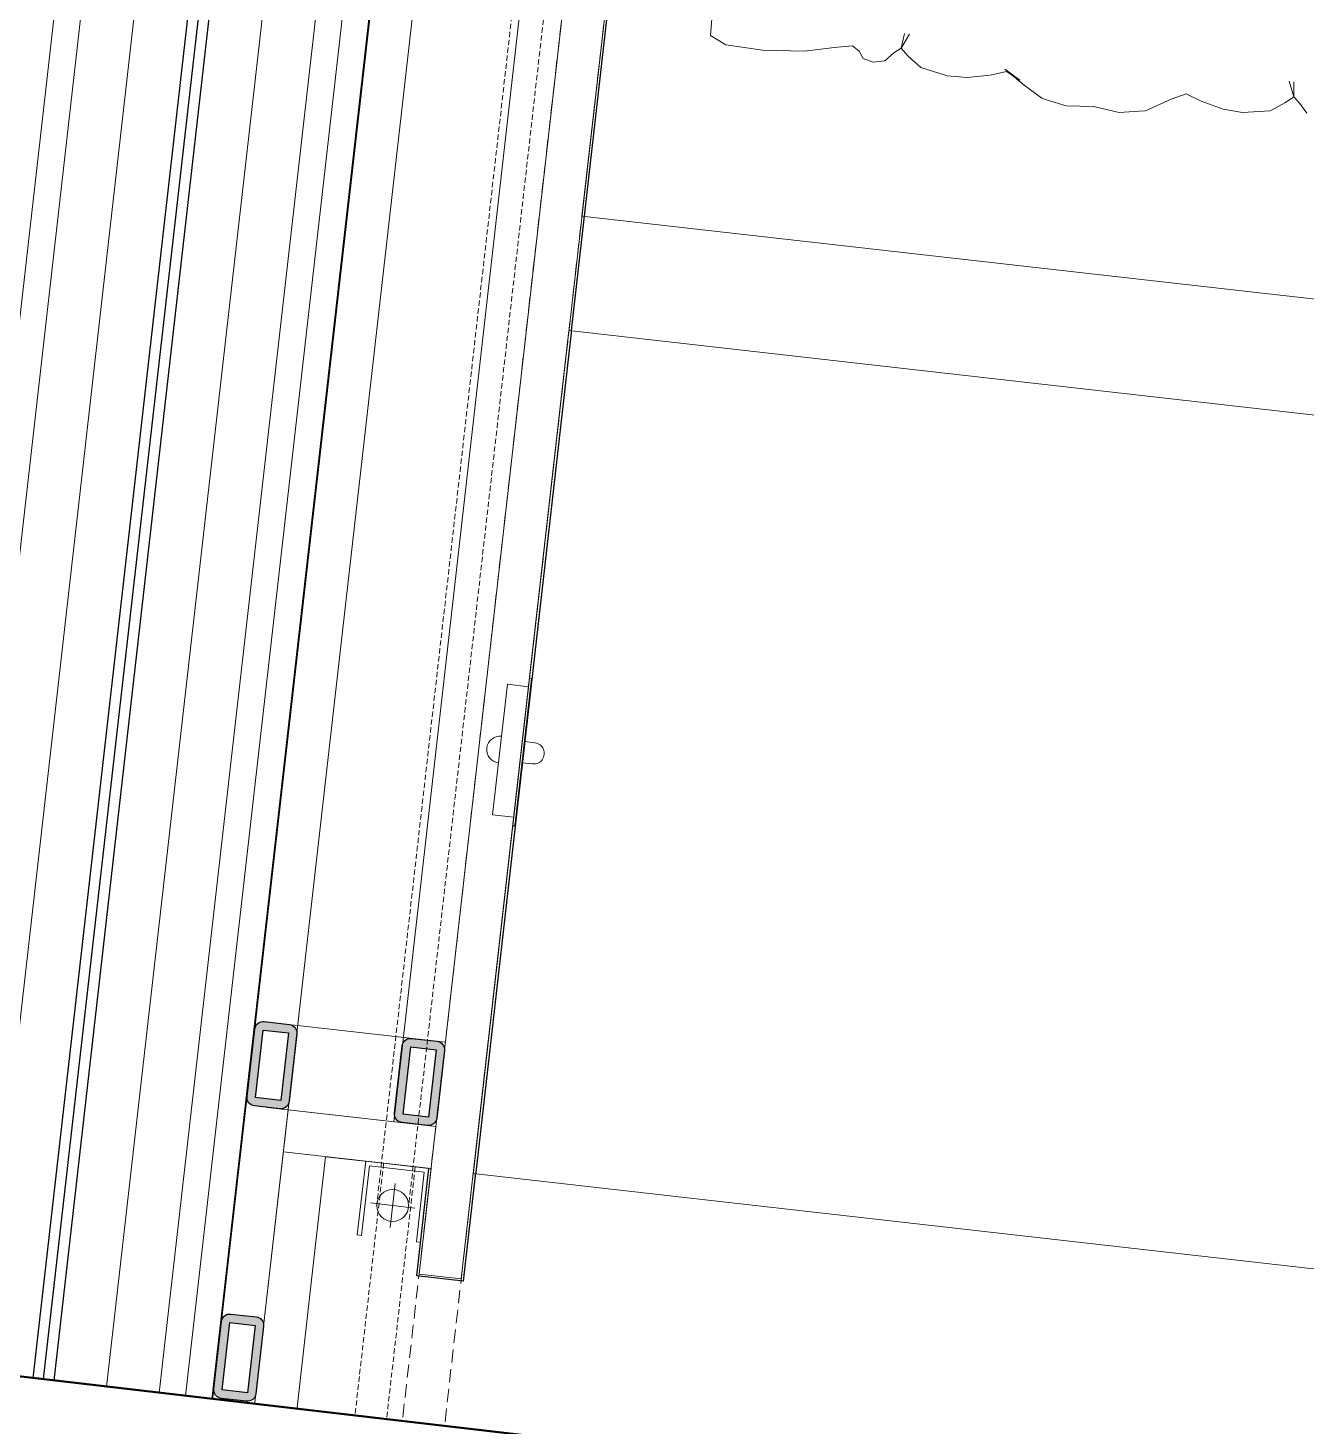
# Model space of a CAD drawing. Header units: millimetres. Extents: x 26282 to 30760, y 1404 to 4574.
# Drawn here: x 29441.7 to 29501.9, y 3490.5 to 3556.4 of the extents above; entities that cross this region are included whole.
import ezdxf

# ---------------------------------------------------------------- set-up
doc = ezdxf.new("R2010")
doc.units = ezdxf.units.MM
doc.header["$LTSCALE"] = 0.25
doc.set_wipeout_variables(frame=1)
doc.linetypes.add('01-2BASEMENT$0$HIDDEN', pattern=[0.375, 0.25, -0.125])
doc.linetypes.add('HIDDEN', pattern=[0.375, 0.25, -0.125])
for name, color, linetype, lineweight in [('AB-DUV', 4, 'Continuous', 50), ('FURNITURE (3RDF)', 43, 'Continuous', 20), ('HIDDEN (3RDF)', 145, 'HIDDEN', 13), ('ID-ALCIPAN', 124, 'Continuous', 20), ('ID-HATCH', 252, 'Continuous', 18), ('LIGHTENING FIXTURE (3RDF)', 50, 'Continuous', 20), ('METAL PROFILE (3RDF)', 251, 'Continuous', 18), ('MIRROR (3RDF)', 150, 'Continuous', 9), ('WALL CLADDING (3RDF)', 43, 'Continuous', 13), ('WALLPAPER (3RDF)', 63, 'Continuous', 13)]:
    doc.layers.add(name, color=color, linetype=linetype, lineweight=lineweight)
for name, color, linetype in [('ID-PROFIL', 145, 'Continuous'), ('LEATHER (3RDF)', 57, 'Continuous'), ('WIPEOUT(3RDF)', 250, 'Continuous')]:
    doc.layers.add(name, color=color, linetype=linetype)
doc.linetypes.add('BATTING', pattern='A,0.0001,-0.1,[134,ltypeshp.shx,S=0.1,R=0,X=-0.1,Y=0],-0.2,[134,ltypeshp.shx,S=0.1,R=180,X=0.1,Y=0],-0.1', length=0.4001000000000002)

# ---------------------------------------------------------------- blocks, each defined once
blk = doc.blocks.new('A$C4A193E75')
for p, q in [((198.9999931202255, 158.172216008119), (198.9999931202255, 8.172216008759277)), ((193.9361102011899, 17.31949590825388), (194.0239217020062, 19.51421929334901)), ((166.3749760787541, 18.25119794358761), (166.2962537472267, 17.54406727178866)), ((166.2962537472267, 17.54406727178866), (166.6070075240132, 18.24917303585243)), ((184.9486558664574, 17.73815439112513), (184.6285593852008, 18.44113630970969)), ((184.8605908304598, 18.43911140197451), (184.9486558664574, 17.73815439112513)), ((165.6041975147454, 16.84275857557804), (165.9785381961992, 17.26844629279367)), ((165.9785381961992, 17.26844629279367), (166.2962537472267, 17.54406727178866)), ((166.2962537472267, 17.54406727178866), (166.6584148074689, 17.2323595426933)), ((166.6584148074689, 17.2323595426933), (167.3403668555256, 16.75629686369939)), ((179.9861701147456, 17.30181621260271), (178.9975978815127, 16.65490240074723)), ((179.2242715531902, 16.85923206489678), (179.9861701147456, 17.30181621260271)), ((179.2242715531902, 16.85923206489678), (179.890938565426, 17.19396617753227)), ((179.890938565426, 17.19396617753227), (180.6420733919003, 16.95016871928965)), ((183.9151349969906, 16.92877078394667), (184.5906802568643, 17.41895697388827)), ((184.5906802568643, 17.41895697388827), (184.9486558664574, 17.73815439112513)), ((184.9486558664574, 17.73815439112513), (185.2699855452229, 17.46918333500071)), ((185.2699855452229, 17.46918333500071), (185.6499214604846, 17.0513458359128)), ((186.6665089155285, 17.04437670802144), (186.8934292693156, 17.37012447822053)), ((186.8934292693156, 17.37012447822053), (187.2404648827287, 17.59271227996942)), ((187.2404648827287, 17.59271227996942), (188.0835982319695, 17.40366974598873)), ((188.0835982319695, 17.40366974598873), (189.4637502563055, 17.08311919781408)), ((193.1739325446833, 16.96442793549067), (193.9361102011899, 17.31949590825388)), ((167.3403668555256, 16.75629686369939), (168.6174538785417, 16.53884214079153)), ((168.6174538785417, 16.53884214079153), (169.5511860826009, 16.58725955151749)), ((170.6126302456469, 16.84580727224966), (169.5511860826009, 16.58725955151749)), ((171.3604110891101, 17.1051993142828), (170.6126302456469, 16.84580727224966)), ((171.3604110891101, 17.1051993142828), (172.0314437830384, 16.7843815386368)), ((172.0314437830384, 16.7843815386368), (173.175649628356, 16.09320501791808)), ((178.9975978815127, 16.65490240074723), (178.0913579770713, 16.14435617806885)), ((180.6420733919003, 16.95016871928965), (181.7068288989321, 16.71374719148298)), ((181.7068288989321, 16.71374719148298), (182.6410891744817, 16.68476427795394)), ((182.6410891744817, 16.68476427795394), (183.9151349969906, 16.92877078394667)), ((185.6499214604846, 17.0513458359128), (186.1837197762943, 16.92392818380176)), ((186.1837197762943, 16.92392818380176), (186.6665089155285, 17.04437670802144)), ((189.4637502563055, 17.08311919781408), (191.4218355975536, 16.91117230748204)), ((191.4218355975536, 16.91117230748204), (193.1739325446833, 16.96442793549067)), ((173.4741991978008, 16.04664009888802), (173.175649628356, 16.09320501791808)), ((173.4741991978008, 16.04664009888802), (174.396796439818, 15.87848303057399)), ((174.396796439818, 15.87848303057399), (175.6359761872518, 16.02157196342159)), ((176.9069814390823, 15.90460413668916), (175.6359761872518, 16.02157196342159)), ((177.8620284681819, 16.09230004379788), (176.9069814390823, 15.90460413668916)), ((178.0913579770713, 16.14435617806885), (177.8620284681819, 16.09230004379788)), ((198.9999931202255, 8.172216008759277), (78.10612075170502, 8.172216008752002))]:
    blk.add_line(p, q)
blk = doc.blocks.new('20x40 profil')
at = {"layer": 'METAL PROFILE (3RDF)'}
h = blk.add_hatch(color=256, dxfattribs=at)
edge = h.paths.add_edge_path()
edge.add_line((-1.600000000011276, 2), (1.599999999989448, 2))
edge.add_arc((1.599999999989448, 1.599999999998543), 0.3999999999978172, 359.999999999479, 449.9999999994789, ccw=False)
edge.add_line((1.999999999979991, 1.599999999998543), (1.999999999979991, 0.4000000000014552))
edge.add_arc((1.599999999989448, 0.3999999999941792), 0.3999999999978172, 270.0000000005211, 360.00000000052114, ccw=False)
edge.add_line((1.599999999989448, 0), (-1.600000000011276, -7e-16))
edge.add_arc((-1.600000000011276, 0.4000000000014552), 0.4000000000050933, 180.0000000005211, 270.0000000005211, ccw=False)
edge.add_line((-2.000000000020007, 0.4000000000014552), (-2.000000000020008, 1.599999999998543))
edge.add_arc((-1.600000000011276, 1.599999999991267), 0.4000000000050933, 89.99999999947897, 179.999999999479, ccw=False)
h.paths.add_polyline_path([(-1.600000000011276, 1.599999999998543), (1.599999999989448, 1.599999999998543), (1.599999999989448, 0.4000000000014552), (-1.600000000011276, 0.4000000000014552)], flags=16)
at = {"layer": 'ID-PROFIL'}
blk.add_lwpolyline([(1.599999999998543, 2), (-1.599999999998543, 2, 0.4142135623730951), (-1.999999999992724, 1.599999999998543), (-1.999999999992724, 0.4000000000014552, 0.4142135623730657), (-1.599999999998543, 0), (1.599999999998543, 0, 0.4142135623730951), (2.000000000007275, 0.4000000000014552), (2.000000000007275, 1.599999999998543, 0.4142135623731246)], format="xyb", close=True, dxfattribs=at)
blk.add_lwpolyline([(1.599999999998543, 1.599999999998543), (-1.599999999998543, 1.599999999998543), (-1.599999999998543, 0.4000000000014552), (1.599999999998543, 0.4000000000014552)], close=True, dxfattribs=at)
blk = doc.blocks.new('ODA215')
at = {"layer": 'FURNITURE (3RDF)', "extrusion": (0, 0, -1), "zscale": -0.9999999999999998, "rotation": 269.9936162940661}
blk.add_blockref('A$C4A193E75', (-83.17232690968196, -0.9907401000309621), dxfattribs=at)
blk.add_wipeout([(-132.7496942799682, -206.92905683487282), (-119.97646003481182, -207.01358617325107), (-119.9770171459227, -202.01333778253127), (-124.9770171153977, -202.01389027384573), (-124.9772381113913, -200.0138948782428), (125.44870326344068, -199.9857599897603), (125.4489261228033, -201.98599323696985), (120.44892799092372, -201.98655032019818), (120.44948510203602, -206.98679871085787), (132.324910710369, -206.98530814535277), (132.33445693984117, -210.98530710657369), (-132.74924861322242, -210.9290568099595)]).translate(0, 0, -1.04631463147e-05).dxf.layer = 'WIPEOUT(3RDF)'
at = {"layer": 'METAL PROFILE (3RDF)'}
h = blk.add_hatch(color=256, dxfattribs=at)
edge = h.paths.add_edge_path()
edge.add_line((114.8491508590423, -203.9871742412361), (118.049150839176, -203.9868177078397))
edge.add_arc((118.0491062725023, -203.586817710333), 0.399999999997817, 270.0063837064551, 360.0063837064552)
edge.add_line((118.4491062700172, -203.5867731436556), (118.448972569993, -202.3867731511054))
edge.add_arc((118.0489725724792, -202.3868177177756), 0.399999999997817, 360.006383705413, 450.006383705413)
edge.add_line((118.0489280058036, -201.9868177202625), (114.8489280256681, -201.9871742536591))
edge.add_arc((114.8489725923437, -202.3871742511728), 0.4000000000050931, 450.006383705413, 540.0063837054129)
edge.add_line((114.4489725948196, -202.3872188178539), (114.4491062948438, -203.5872188104041))
edge.add_arc((114.8491062923676, -203.5871742437157), 0.4000000000050931, 540.006383706455, 630.0063837064548)
h.paths.add_polyline_path([(114.8491062923676, -203.587174243723), (118.0491062725023, -203.586817710333), (118.0489725724792, -202.3868177177828), (114.8489725923437, -202.3871742511728)], flags=16)
h = blk.add_hatch(color=256, dxfattribs=at)
edge = h.paths.add_edge_path()
edge.add_line((114.8499307758493, -210.9871741977986), (118.049930755983, -210.9868176644022))
edge.add_arc((118.0498861893111, -210.5868176668846), 0.399999999997817, 270.0063837064551, 360.0063837064552)
edge.add_line((118.4498861868242, -210.5867731002072), (118.4497524868, -209.386773107657))
edge.add_arc((118.0497524892862, -209.3868176743272), 0.399999999997817, 360.006383705413, 450.006383705413)
edge.add_line((118.0497079226115, -208.9868176768105), (114.849707942476, -208.987174210207))
edge.add_arc((114.8497525091507, -209.3871742077317), 0.4000000000050931, 450.006383705413, 540.0063837054129)
edge.add_line((114.4497525116267, -209.3872187744055), (114.4498862116508, -210.5872187669557))
edge.add_arc((114.8498862091756, -210.5871742002746), 0.4000000000050931, 540.006383706455, 630.0063837064548)
h.paths.add_polyline_path([(114.8498862091756, -210.5871742002819), (118.0498861893111, -210.5868176668846), (118.0497524892871, -209.3868176743344), (114.8497525091507, -209.3871742077317)], flags=16)
h = blk.add_hatch(color=256, dxfattribs=at)
edge = h.paths.add_edge_path()
edge.add_line((128.7253563994472, -210.9857092206039), (131.9253563795828, -210.9853526872073))
edge.add_arc((131.9253118129099, -210.5853526896899), 0.399999999997817, 270.0063837064551, 360.0063837064552)
edge.add_line((132.3253118104185, -210.5853081230125), (132.3251781103943, -209.3853081304623))
edge.add_arc((131.9251781128851, -209.3853526971361), 0.399999999997817, 360.006383705413, 450.006383705413)
edge.add_line((131.9251335462113, -208.9853526996158), (128.7251335660744, -208.9857092330125))
edge.add_arc((128.7251781327477, -209.3857092305407), 0.4000000000050931, 450.006383705413, 540.0063837054129)
edge.add_line((128.3251781352237, -209.385753797218), (128.3253118352478, -210.5857537897683))
edge.add_arc((128.7253118327726, -210.5857092230835), 0.4000000000050931, 540.006383706455, 630.0063837064548)
h.paths.add_polyline_path([(128.7253118327726, -210.5857092230908), (131.9253118129099, -210.5853526896899), (131.9251781128851, -209.3853526971397), (128.7251781327477, -209.3857092305407)], flags=16)
at = {"layer": 'HIDDEN (3RDF)', "ltscale": 10, "elevation": -1.04631463147e-05}
blk.add_lwpolyline([(-132.7601017710521, -202.0147732669684), (132.3243535543161, -201.9853081764231)], dxfattribs=at)
at = {"layer": 'LIGHTENING FIXTURE (3RDF)', "linetype": '01-2BASEMENT$0$HIDDEN', "ltscale": 4}
for p, q in [((-119.9769224140827, -202.8635860162976, -2.269338060880828), (122.3800849424833, -202.8365834013457, -2.269338060880828)), ((-119.9767552890525, -204.3635860069844, -2.269338060880828), (122.3802520675135, -204.3365833920361, -2.269338060880828))]:
    blk.add_line(p, q, dxfattribs=at)
at = {"layer": 'LIGHTENING FIXTURE (3RDF)', "color": 252, "linetype": '01-2BASEMENT$0$HIDDEN', "ltscale": 4}
for p, q in [((132.3244371553874, -202.7355564107202, -1.35786145691e-05), (120.4486811356937, -202.7367985913479, -1.35786839589e-05)), ((132.3246043022036, -204.2355564013996, -1.35786145691e-05), (120.4488482607239, -204.236798582031, -1.35786839589e-05))]:
    blk.add_line(p, q, dxfattribs=at)
at = {"layer": 'LIGHTENING FIXTURE (3RDF)'}
for p, q in [((122.380051517478, -202.5365834032127, -2.269338060880828), (122.3802854925216, -204.6365833901727, -2.269338060880828)), ((121.3301685115193, -203.5867003842177, -2.269338060880828), (123.4301684984757, -203.5864664091751, -2.269338060880828))]:
    blk.add_line(p, q, dxfattribs=at)
at = {"layer": 'LIGHTENING FIXTURE (3RDF)', "elevation": -1.3578683959e-05}
blk.add_lwpolyline([(97.35469732817913, -200.9888732324289), (103.54293601283, -200.9881837593712)], dxfattribs=at)
at = {"layer": 'LIGHTENING FIXTURE (3RDF)'}
blk.add_circle((122.3801685049902, -203.5865833966927, -2.269338060880828), 0.7499999999993175, dxfattribs=at)
blk.add_arc((100.4488166705041, -200.9885284958946, -1.3578683959e-05), 0.6287243033837056, 180.0063837057953, 0.0063837057953084, dxfattribs=at)
at = {"layer": 'METAL PROFILE (3RDF)'}
for p, q in [((-132.7452771440148, -209.0147716770989, -1.04631270277e-05), (132.3483919189138, -208.9853056530738, -1.0463007344e-05)), ((-132.7492486132205, -210.9290568100441, 3.1273840318e-06), (132.3328027023244, -210.9853072908772, -1.04630075351e-05))]:
    blk.add_line(p, q, dxfattribs=at)
for points, elevation in [([(114.449819361659, -209.9872187706787), (114.448928028165, -201.9872188203335)], -1.04631463147e-05), ([(118.4498193368317, -209.9867731039339), (118.4489280033385, -201.9867731535887)], -1.04631463147e-05), ([(-117.9767943249635, -204.0131149368209), (118.4491508367109, -203.986773141165)], -1.35786839588e-05)]:
    blk.add_lwpolyline(points, dxfattribs=dict(at, elevation=elevation))
at = {"layer": 'MIRROR (3RDF)', "color": 8, "extrusion": (-3.478440000000001e-11, 3.122006643e-07, 0.9999999999999514), "elevation": -2.269403812339865}
blk.add_lwpolyline([(120.6489616248765, -202.2867755654739), (120.6492536836833, -204.8867755489888), (123.9492536629333, -204.8864048588336), (123.9492761289731, -205.0864048575829), (120.4492761513886, -205.0867980137452), (120.4489391601802, -202.0867980327571), (123.9489391382269, -202.0864048766203), (123.9489616042867, -202.2864048753841)], close=True, dxfattribs=at)
at = {"layer": 'WALL CLADDING (3RDF)', "ltscale": 0.25}
for p, q in [((-122.9770171273039, -202.0136720326627, -1.35786839589e-05), (123.4489279723029, -201.9862160701523, -1.35786839589e-05)), ((125.4494850433248, -206.985993205737, -1.04631463147e-05), (132.343001025346, -206.9854192858947, -1.04628136059e-05)), ((118.4497079201455, -208.9867731101403, -1.35786839589e-05), (132.3483919254686, -208.9853080850262, -1.6363581402e-06))]:
    blk.add_line(p, q, dxfattribs=at)
at = {"layer": 'WALL CLADDING (3RDF)'}
for points, elevation in [([(118.4489280033385, -201.9867731535887), (118.4497079201455, -208.9867731101403)], -1.35786839589e-05), ([(120.4489279909239, -201.986550320209), (120.4497079077318, -208.9865502767643)], -1.35786839589e-05), ([(120.4489280186017, -201.986798741902), (120.4494851020363, -206.9867987108628), (125.4494850710034, -206.9862416274336)], -2.26934071651741), ([(120.4494851020363, -206.9867987108628), (125.4494852041416, -206.9862416274191)], -2.26934071651741)]:
    blk.add_lwpolyline(points, dxfattribs=dict(at, elevation=elevation))
at = {"layer": 'METAL PROFILE (3RDF)', "color": 4, "extrusion": (0, 0, -1), "zscale": -0.9999999999999996, "rotation": 179.993616294066}
for p in [(-116.448928015744, -201.9869959869648, 1.35786839588e-05), (-116.4497079325501, -208.9869959435091, 1.04631463147e-05), (-130.3251335561481, -208.9855309663217, 1.04630075351e-05)]:
    blk.add_blockref('20x40 profil', p, dxfattribs=at)
blk.add_wipeout([(120.44870513982085, -199.9863911941686), (120.44369138891503, -154.98639147348544), (80.44369163718851, -154.9908481409573), (80.44870538808154, -199.99084786162894)]).translate(0, 0, -1.35786839589e-05).dxf.layer = 'WIPEOUT(3RDF)'
at = {"layer": 'FURNITURE (3RDF)', "elevation": -1.35786839589e-05}
blk.add_lwpolyline([(80.44369163718966, -154.9908481409584), (80.44870538809482, -199.9908478616489), (120.4487051398237, -199.9863911941793), (120.4436913889176, -154.9863914734851)], close=True, dxfattribs=at)
at = {"layer": 'HIDDEN (3RDF)', "ltscale": 10, "elevation": -1.04631463147e-05}
blk.add_lwpolyline([(-132.7643374315421, -200.014748805992), (132.3241306559166, -199.984985296127)], dxfattribs=at)
at = {"layer": 'LEATHER (3RDF)', "elevation": -2.269340716513295}
blk.add_lwpolyline([(-119.9770059751072, -202.1135994015895), (-125.0770060352834, -202.114167626707), (-125.0772491863727, -199.9136728527446), (125.5486920055254, -199.8855371253703), (125.5489391927849, -202.0859820944679), (120.4489391325924, -202.0865503195892)], dxfattribs=at)
at = {"layer": 'LIGHTENING FIXTURE (3RDF)', "elevation": -1.3578683959e-05}
for points in [[(99.94869411457785, -199.8885781547942), (99.94863840623476, -199.3885781578974)], [(100.9486941083714, -199.8884667381026), (100.9486384000265, -199.3884667412094)], [(97.35458591149201, -199.9888732386351), (97.35469732817913, -200.9888732324289)], [(103.542824596142, -199.9881837655739), (103.54293601283, -200.9881837593712)]]:
    blk.add_lwpolyline(points, dxfattribs=at)
blk.add_lwpolyline([(96.94870518354492, -199.9889188332963), (103.9487052314189, -199.9881324874221), (103.9486940897504, -199.8881324880458), (96.94869413319886, -199.8889124048583)], close=True, dxfattribs=at)
at = {"layer": 'LIGHTENING FIXTURE (3RDF)'}
blk.add_arc((100.4486384031315, -199.3885224495534, -1.3578683959e-05), 0.5, 0.0063837057953084, 180.0063837057953, dxfattribs=at)
at = {"layer": 'WALL CLADDING (3RDF)', "ltscale": 0.25}
blk.add_line((-124.9772399482635, -200.0138948784552, -1.35786839589e-05), (125.4487051265178, -199.985993249189, -1.35786839589e-05), dxfattribs=at)
at = {"layer": 'WALL CLADDING (3RDF)'}
for points, elevation in [([(120.4489279909239, -201.9865503202018), (125.448927959892, -201.9859932367654), (125.4487032634433, -199.9857599897696)], -1.35786839589e-05), ([(125.4487051265178, -199.985993249189), (125.4489279875697, -201.9862416584583), (120.4489280186017, -201.986798741902)], -2.269341026786666)]:
    blk.add_lwpolyline(points, dxfattribs=dict(at, elevation=elevation))
blk = doc.blocks.new('ODA214')
blk.add_wipeout([(42.71563027318781, 206.9142627660439), (55.48885502108395, 207.0002152553367), (55.4888550210854, 201.99996683358117), (50.48885502108784, 201.99996224146165), (50.48885685795621, 199.99996683364972), (300.9147998131308, 199.99973357401757), (300.9147998131308, 201.99996683364225), (295.914801650217, 201.99996683364128), (295.914801650217, 207.00021525533668), (307.790227350915, 207.00004781041645), (307.7993279136965, 211.00004781041926), (42.71563027318642, 210.91426276595791)]).dxf.layer = 'WIPEOUT(3RDF)'
blk = doc.blocks.new('A$C187D15ED')
at = {"layer": 'FURNITURE (3RDF)', "rotation": 263.5163743246378}
blk.add_blockref('ODA214', (9689.167758369711, 3618.282909184129, -1.35783154311e-05), dxfattribs=at)
at = {"layer": 'AB-DUV'}
blk.add_line((9988.725959316855, 3274.112780398026, 1.38812197e-08), (9845.686443919994, 3290.743190876717, 1.38812197e-08), dxfattribs=at)
blk.add_line((9988.725959316855, 3274.112780398026, 1.38812197e-08), (9845.686443919994, 3290.743190876717, 1.38812197e-08), dxfattribs=at)
at = {"layer": 'ID-ALCIPAN', "ltscale": 0.25}
for p, q in [((9865.301486120705, 3288.456778547574), (9895.528548284772, 3554.449226546843)), ((9866.54311924232, 3288.312355175462), (9896.770284686285, 3554.305712018348)), ((9877.469482252856, 3287.041430484847), (9907.706345542043, 3553.120045790834)), ((9878.711115374344, 3286.897007112744), (9908.948081943485, 3552.976531262345)), ((9879.952748495863, 3286.752583740638), (9910.048677949264, 3551.591008239826))]:
    blk.add_line(p, q, dxfattribs=at)
at = {"layer": 'ID-HATCH', "linetype": 'BATTING', "lineweight": 0, "ltscale": 4.5}
for p, q in [((9869.026380749112, 3288.023508982154), (9899.26030865408, 3554.076306983939)), ((9874.98621772942, 3287.330277029037), (9905.221933464103, 3553.398807591114))]:
    blk.add_line(p, q, dxfattribs=at)
at = {"layer": 'ID-PROFIL'}
for p, q in [((9901.744319797841, 3553.794015478637), (9871.509647241375, 3287.734662208961)), ((9902.241267073916, 3553.738842444957), (9872.006296546331, 3287.676867086304)), ((9902.73792226316, 3553.681099102911), (9872.502951735596, 3287.619123744257))]:
    blk.add_line(p, q, dxfattribs=at)
at = {"layer": 'WALLPAPER (3RDF)'}
blk.add_line((9880.05210899382, 3286.74129252962), (9909.995540779611, 3550.237766713199), dxfattribs=at)
at = {"layer": 'FURNITURE (3RDF)', "rotation": 263.5167870217314}
blk.add_blockref('ODA215', (10104.57619644883, 3394.481499150157, -3.1155351659e-06), dxfattribs=at)

msp = doc.modelspace()

# ---------------------------------------------------------------- block references
at = {"layer": 'AB-DUV', "ltscale": 100}
msp.add_blockref('A$C187D15ED', (19570.42390626811, 205.0275163953916, 5.126401409773051), dxfattribs=at)

# ---------------------------------------------------------------- next in the draw order: linework, layer by layer
at = {"layer": 'FURNITURE (3RDF)'}
for p, q in [((29501.36865440251, 3553.170987077074, 5.126398294237887), (29501.13942091114, 3553.906646002622, 5.126398294237887)), ((29501.37019984076, 3553.882484514947, 5.126398294237887), (29501.36865440251, 3553.170987077074, 5.126398294237887)), ((29495.58437529173, 3553.063087454104, 5.126398294237887), (29494.36950659972, 3552.505390349556, 5.126398294237887)), ((29496.2873138498, 3553.30616420137, 5.126398294237887), (29495.58437529173, 3553.063087454104, 5.126398294237887)), ((29496.2873138498, 3553.30616420137, 5.126398294237887), (29497.0010622376, 3552.964076989929, 5.126398294237887)), ((29497.0010622376, 3552.964076989929, 5.126398294237887), (29498.02656724655, 3552.587447049813, 5.126398294237887)), ((29500.97364374772, 3552.90212107971, 5.126398294237887), (29500.24234368547, 3552.506021989658, 5.126398294237887)), ((29501.36865440251, 3553.170987077074, 5.126398294237887), (29500.97364374772, 3552.90212107971, 5.126398294237887)), ((29501.65325171941, 3552.86128647546, 5.126398294237887), (29501.36865440251, 3553.170987077074, 5.126398294237887)), ((29501.97718502196, 3552.396089534503, 5.126398294237887), (29501.65325171941, 3552.86128647546, 5.126398294237887)), ((29493.13193275083, 3552.429785881854, 5.126398294237887), (29491.91680263243, 3552.711742766016, 5.126398294237887)), ((29494.06760991865, 3552.492799437578, 5.126398294237887), (29493.13193275083, 3552.429785881854, 5.126398294237887)), ((29494.06760991865, 3552.492799437578, 5.126398294237887), (29494.36950659972, 3552.505390349556, 5.126398294237887)), ((29498.94887840399, 3552.43401236203, 5.126398294237887), (29498.02656724655, 3552.587447049813, 5.126398294237887)), ((29500.24234368547, 3552.506021989658, 5.126398294237887), (29498.94887840399, 3552.43401236203, 5.126398294237887))]:
    msp.add_line(p, q, dxfattribs=at)

# ---------------------------------------------------------------- next in the draw order: wipeouts: each hides what was drawn before it
msp.add_wipeout([(29484.38340849444, 3754.774567995795), (29482.857166975893, 3742.0925632206126), (29487.825501584262, 3741.5285282052346), (29488.38951314013, 3746.4966154593844), (29490.376743478908, 3746.2710113550233), (29462.128578635944, 3497.4433720380703), (29460.141111756227, 3497.6690011473042), (29460.705118542057, 3502.6370870940923), (29455.73678393375, 3503.201122109462), (29454.397385681823, 3491.4014717788987), (29450.42188890789, 3491.8436348944083), (29480.408938276807, 3755.225773590231)]).translate(0, 0, 5.126387831091572).dxf.layer = 'WIPEOUT(3RDF)'

# ---------------------------------------------------------------- next in the draw order: hatches: boundary and pattern name
at = {"layer": 'METAL PROFILE (3RDF)'}
h = msp.add_hatch(color=256, dxfattribs=at)
edge = h.paths.add_edge_path()
edge.add_line((29452.3942483844, 3509.216557986413), (29452.03328390883, 3506.036981812244))
edge.add_arc((29452.43073093061, 3505.991861252795), 0.399999999997817, 173.5231707281864, 263.5231707281865)
edge.add_line((29452.38561037117, 3505.594414231028), (29453.57795143649, 3505.459052552694))
edge.add_arc((29453.62307199594, 3505.856499574464), 0.399999999997817, 263.5231707271442, 353.5231707271444)
edge.add_line((29454.02051901772, 3505.811379015019), (29454.38148349326, 3508.990955189192))
edge.add_arc((29453.98403647148, 3509.036075748637), 0.4000000000050931, 353.5231707271444, 443.5231707271442)
edge.add_line((29454.02915703093, 3509.433522770414), (29452.83681596562, 3509.568884448749))
edge.add_arc((29452.79169540618, 3509.17143742697), 0.4000000000050931, 443.5231707281864, 533.5231707281861)
h.paths.add_polyline_path([(29452.79169540617, 3509.17143742697), (29452.43073093061, 3505.991861252795), (29453.62307199593, 3505.856499574464), (29453.98403647148, 3509.036075748637)], flags=16)
h = msp.add_hatch(color=256, dxfattribs=at)
edge = h.paths.add_edge_path()
edge.add_line((29452.39424838442, 3509.216557986424), (29452.03328390885, 3506.036981812247))
edge.add_arc((29452.43073093062, 3505.991861252801), 0.3999999999978172, -186.4768292718835, -96.4768292718835)
edge.add_line((29452.38561037118, 3505.594414231038), (29453.57795143649, 3505.459052552706))
edge.add_arc((29453.62307199594, 3505.856499574467), 0.3999999999978172, -96.47682927292568, -6.476829272925621)
edge.add_line((29454.02051901772, 3505.811379015023), (29454.38148349327, 3508.990955189199))
edge.add_arc((29453.98403647149, 3509.036075748644), 0.4000000000050933, -6.476829272925621, 83.52317072707437)
edge.add_line((29454.02915703094, 3509.433522770424), (29452.83681596563, 3509.568884448759))
edge.add_arc((29452.79169540619, 3509.17143742698), 0.4000000000050933, 83.52317072811657, 173.5231707281165)
h.paths.add_polyline_path([(29452.79169540618, 3509.17143742698), (29452.43073093062, 3505.991861252801), (29453.62307199594, 3505.856499574467), (29453.98403647149, 3509.036075748644)], flags=16)
h = msp.add_hatch(color=256, dxfattribs=at)
edge = h.paths.add_edge_path()
edge.add_line((29459.34957126542, 3508.426948196136), (29458.98860678986, 3505.247372021962))
edge.add_arc((29459.38605381162, 3505.202251462521), 0.399999999997817, 173.5231707281864, 263.5231707281865)
edge.add_line((29459.34093325218, 3504.804804440751), (29460.5332743175, 3504.669442762418))
edge.add_arc((29460.57839487695, 3505.066889784187), 0.399999999997817, 263.5231707271442, 353.5231707271444)
edge.add_line((29460.97584189871, 3505.021769224742), (29461.33680637427, 3508.201345398915))
edge.add_arc((29460.9393593525, 3508.24646595836), 0.4000000000050931, 353.5231707271444, 443.5231707271442)
edge.add_line((29460.98447991194, 3508.643912980138), (29459.79213884662, 3508.779274658474))
edge.add_arc((29459.74701828721, 3508.381827636693), 0.4000000000050931, 443.5231707281864, 533.5231707281861)
h.paths.add_polyline_path([(29459.74701828719, 3508.381827636693), (29459.38605381162, 3505.202251462521), (29460.57839487694, 3505.066889784187), (29460.9393593525, 3508.24646595836)], flags=16)
h = msp.add_hatch(color=256, dxfattribs=at)
edge = h.paths.add_edge_path()
edge.add_line((29459.34957126541, 3508.426948196146), (29458.98860678985, 3505.24737202197))
edge.add_arc((29459.38605381162, 3505.202251462522), 0.3999999999978172, -186.4768292718835, -96.4768292718835)
edge.add_line((29459.34093325218, 3504.804804440759), (29460.53327431748, 3504.669442762428))
edge.add_arc((29460.57839487694, 3505.066889784188), 0.3999999999978172, -96.47682927292568, -6.476829272925621)
edge.add_line((29460.97584189871, 3505.021769224745), (29461.33680637427, 3508.20134539892))
edge.add_arc((29460.9393593525, 3508.246465958364), 0.4000000000050933, -6.476829272925621, 83.52317072707437)
edge.add_line((29460.98447991194, 3508.643912980144), (29459.79213884662, 3508.77927465848))
edge.add_arc((29459.74701828719, 3508.381827636699), 0.4000000000050933, 83.52317072811657, 173.5231707281165)
h.paths.add_polyline_path([(29459.74701828718, 3508.381827636701), (29459.38605381162, 3505.202251462522), (29460.57839487694, 3505.066889784189), (29460.9393593525, 3508.246465958364)], flags=16)
h = msp.add_hatch(color=256, dxfattribs=at)
edge = h.paths.add_edge_path()
edge.add_line((29450.8290004991, 3495.429700569305), (29450.46803602354, 3492.250124395133))
edge.add_arc((29450.86548304532, 3492.205003835686), 0.399999999997817, 173.5231707281864, 263.5231707281865)
edge.add_line((29450.82036248588, 3491.807556813922), (29452.01270355119, 3491.672195135589))
edge.add_arc((29452.05782411063, 3492.069642157353), 0.399999999997817, 263.5231707271442, 353.5231707271444)
edge.add_line((29452.45527113241, 3492.024521597908), (29452.81623560797, 3495.20409777208))
edge.add_arc((29452.41878858618, 3495.249218331529), 0.4000000000050931, 353.5231707271444, 443.5231707271442)
edge.add_line((29452.46390914563, 3495.646665353308), (29451.27156808031, 3495.782027031642))
edge.add_arc((29451.22644752088, 3495.384580009858), 0.4000000000050931, 443.5231707281864, 533.5231707281861)
h.paths.add_polyline_path([(29451.22644752087, 3495.384580009862), (29450.86548304532, 3492.205003835686), (29452.05782411063, 3492.069642157353), (29452.41878858618, 3495.249218331529)], flags=16)
h = msp.add_hatch(color=256, dxfattribs=at)
edge = h.paths.add_edge_path()
edge.add_line((29450.8290004991, 3495.429700569313), (29450.46803602354, 3492.250124395138))
edge.add_arc((29450.86548304531, 3492.205003835692), 0.3999999999978172, -186.4768292718835, -96.4768292718835)
edge.add_line((29450.82036248587, 3491.807556813929), (29452.01270355118, 3491.672195135594))
edge.add_arc((29452.05782411063, 3492.069642157357), 0.3999999999978172, -96.47682927292568, -6.476829272925621)
edge.add_line((29452.4552711324, 3492.024521597911), (29452.81623560796, 3495.204097772088))
edge.add_arc((29452.41878858619, 3495.249218331535), 0.4000000000050933, -6.476829272925621, 83.52317072707437)
edge.add_line((29452.46390914563, 3495.646665353315), (29451.27156808032, 3495.782027031649))
edge.add_arc((29451.22644752088, 3495.384580009868), 0.4000000000050933, 83.52317072811657, 173.5231707281165)
h.paths.add_polyline_path([(29451.22644752087, 3495.384580009868), (29450.86548304531, 3492.205003835692), (29452.05782411063, 3492.069642157357), (29452.41878858619, 3495.249218331535)], flags=16)

# ---------------------------------------------------------------- next in the draw order: linework, layer by layer
at = {"layer": 'FURNITURE (3RDF)'}
for p, q in [((29484.73669672753, 3696.590611849564, 5.126398294237887), (29467.81648693595, 3547.547978685704, 5.126398294237887)), ((29473.87987586403, 3556.065663493458, 5.126398294237887), (29474.04019268274, 3558.256284436112, 5.126398294237887)), ((29483.02376541995, 3556.154401824094, 5.126398294237887), (29482.85719352306, 3555.467852492439, 5.126398294237887)), ((29482.85719352306, 3555.467852492439, 5.126398294237887), (29483.25454434957, 3556.130240336414, 5.126398294237887)), ((29474.59713679919, 3555.62688701706, 5.126398294237887), (29473.87987586403, 3556.065663493458, 5.126398294237887)), ((29476.3320437736, 3555.376332304061, 5.126398294237887), (29474.59713679919, 3555.62688701706, 5.126398294237887)), ((29479.70452942078, 3555.489128560739, 5.126398294237887), (29478.29702759145, 3555.326306987631, 5.126398294237887)), ((29480.56360577953, 3555.581857920029, 5.126398294237887), (29479.70452942078, 3555.489128560739, 5.126398294237887)), ((29480.88331824169, 3555.321544670246, 5.126398294237887), (29480.56360577953, 3555.581857920029, 5.126398294237887)), ((29478.29702759145, 3555.326306987631, 5.126398294237887), (29476.3320437736, 3555.376332304061, 5.126398294237887)), ((29481.0720454846, 3554.972279034179, 5.126398294237887), (29480.88331824169, 3555.321544670246, 5.126398294237887)), ((29481.53816648644, 3554.798139975969, 5.126398294237887), (29481.0720454846, 3554.972279034179, 5.126398294237887)), ((29482.08293075291, 3554.864531195252, 5.126398294237887), (29481.53816648644, 3554.798139975969, 5.126398294237887)), ((29482.50757440217, 3555.236844566621, 5.126398294237887), (29482.08293075291, 3554.864531195252, 5.126398294237887)), ((29482.85719352306, 3555.467852492439, 5.126398294237887), (29482.50757440217, 3555.236844566621, 5.126398294237887)), ((29483.17687845772, 3555.110312185914, 5.126398294237887), (29482.85719352306, 3555.467852492439, 5.126398294237887)), ((29483.79281839893, 3554.54705213251, 5.126398294237887), (29483.17687845772, 3555.110312185914, 5.126398294237887)), ((29485.03120841818, 3554.160888834088, 5.126398294237887), (29483.79281839893, 3554.54705213251, 5.126398294237887)), ((29485.96277514155, 3554.084300899999, 5.126398294237887), (29485.03120841818, 3554.160888834088, 5.126398294237887)), ((29487.04740358352, 3554.199107569901, 5.126398294237887), (29485.96277514155, 3554.084300899999, 5.126398294237887)), ((29487.82124502711, 3554.356619945164, 5.126398294237887), (29487.04740358352, 3554.199107569901, 5.126398294237887)), ((29487.73878692277, 3554.474523885211, 5.126398294237887), (29488.64807686477, 3553.720226635011, 5.126398294237887)), ((29488.44589859736, 3553.948821283396, 5.126398294237887), (29487.73878692277, 3554.474523885211, 5.126398294237887)), ((29488.44589859736, 3553.948821283396, 5.126398294237887), (29487.82124502711, 3554.356619945164, 5.126398294237887)), ((29488.64807686477, 3553.720226635011, 5.126398294237887), (29489.49094241438, 3553.110713817113, 5.126398294237887)), ((29489.49094241438, 3553.110713817113, 5.126398294237887), (29489.71293623541, 3553.033121238937, 5.126398294237887)), ((29489.71293623541, 3553.033121238937, 5.126398294237887), (29490.64071536799, 3552.738892650119, 5.126398294237887)), ((29490.64071536799, 3552.738892650119, 5.126398294237887), (29491.91680263243, 3552.711742766016, 5.126398294237887))]:
    msp.add_line(p, q, dxfattribs=at)
at = {"layer": 'ID-PROFIL'}
for points, elevation in [([(29452.03328390885, 3506.036981812237), (29452.3942483844, 3509.21655798641, -0.4142135623730951), (29452.83681596563, 3509.568884448732), (29454.02915703093, 3509.433522770398, -0.4142135623730657), (29454.38148349326, 3508.990955189185), (29454.02051901772, 3505.811379015016, -0.4142135623730951), (29453.57795143649, 3505.459052552677), (29452.38561037117, 3505.594414231013, -0.4142135623731246)], 5.126387831091572), ([(29458.98860678985, 3505.24737202196), (29459.3495712654, 3508.426948196131, -0.4142135623730951), (29459.79213884662, 3508.779274658453), (29460.98447991193, 3508.643912980119, -0.4142135623730657), (29461.33680637426, 3508.201345398907), (29460.97584189871, 3505.021769224733, -0.4142135623730951), (29460.53327431748, 3504.6694427624), (29459.34093325218, 3504.804804440736, -0.4142135623731246)], 5.126384715553927), ([(29450.46803602354, 3492.250124395127), (29450.8290004991, 3495.4297005693, -0.4142135623730951), (29451.27156808032, 3495.782027031621), (29452.46390914563, 3495.646665353288, -0.4142135623730657), (29452.81623560795, 3495.204097772076), (29452.4552711324, 3492.024521597904, -0.4142135623730951), (29452.01270355118, 3491.672195135569), (29450.82036248587, 3491.807556813902, -0.4142135623731246)], 5.126387831230351)]:
    msp.add_lwpolyline(points, format="xyb", close=True, dxfattribs=dict(at, elevation=elevation))
for points, elevation in [([(29452.43073093062, 3505.991861252794), (29452.79169540618, 3509.171437426966), (29453.98403647149, 3509.036075748631), (29453.62307199593, 3505.85649957446)], 5.126387831091572), ([(29459.38605381162, 3505.202251462514), (29459.74701828718, 3508.381827636687), (29460.93935935248, 3508.246465958353), (29460.57839487694, 3505.066889784179)], 5.126384715553927), ([(29450.86548304531, 3492.205003835683), (29451.22644752087, 3495.384580009855), (29452.41878858618, 3495.249218331522), (29452.05782411063, 3492.069642157349)], 5.126387831230351)]:
    msp.add_lwpolyline(points, close=True, dxfattribs=dict(at, elevation=elevation))
at = {"layer": 'LIGHTENING FIXTURE (3RDF)', "color": 252, "linetype": '01-2BASEMENT$0$HIDDEN', "ltscale": 4}
for p, q in [((29457.12958730641, 3491.0912959741, 5.126384715623316), (29458.46926966469, 3502.891246579026, 5.126384715553927)), ((29458.6200136405, 3490.922093897832, 5.126384715623316), (29459.95969599632, 3502.722044481112, 5.126384715553927))]:
    msp.add_line(p, q, dxfattribs=at)
at = {"layer": 'LIGHTENING FIXTURE (3RDF)'}
for p, q in [((29459.01569874837, 3501.942158433605, 2.857060233357058), (29458.77881581127, 3499.855561569312, 2.857060233357058)), ((29459.94055571197, 3500.780418532916, 2.857060233357058), (29457.85395884767, 3501.017301469997, 2.857060233357058))]:
    msp.add_line(p, q, dxfattribs=at)
msp.add_circle((29458.89725727982, 3500.898860001463, 2.857060233357058), 0.7499999999993175, dxfattribs=at)
at = {"layer": 'METAL PROFILE (3RDF)'}
msp.add_line((29480.40893827672, 3755.225773590238, 5.126401421621918), (29450.42207550821, 3491.845278573854, 5.126387831230351), dxfattribs=at)
at = {"layer": 'METAL PROFILE (3RDF)', "elevation": 5.126387831091572}
for points in [[(29453.43298649827, 3509.501203609561), (29461.38192693371, 3508.598792420675)], [(29452.98178090382, 3505.526733391843), (29460.93072133927, 3504.624322202953)]]:
    msp.add_lwpolyline(points, dxfattribs=at)
at = {"layer": 'MIRROR (3RDF)', "color": 8, "extrusion": (3.102080624000001e-07, -3.521667180000001e-08, 0.9999999999999514), "elevation": 2.866073143454966}
msp.add_lwpolyline([(29460.3842254331, 3502.472231923995), (29457.80081952373, 3502.765513200113), (29457.42857790415, 3499.48657493032), (29457.22985437263, 3499.509135028507), (29457.62465609038, 3502.986796829392), (29460.6055090628, 3502.64839535722), (29460.21070734497, 3499.17073355588), (29460.01198381345, 3499.193293654048)], close=True, dxfattribs=at)
at = {"layer": 'WALL CLADDING (3RDF)', "ltscale": 0.25}
for p, q in [((29453.97539845826, 3505.413931993231, 5.126384715553927), (29452.40752446777, 3491.603964926793, 5.126396657879745)), ((29455.17302377685, 3498.233006314998, 5.126387831091572), (29454.39523263651, 3491.383509700954, 5.126387831424281))]:
    msp.add_line(p, q, dxfattribs=at)
at = {"layer": 'WALL CLADDING (3RDF)'}
for points, elevation in [([(29460.93072133927, 3504.624322202953), (29453.97539845826, 3505.413931993231)], 5.126384715553927), ([(29460.70511854205, 3502.637087094094), (29453.74979566103, 3503.426696884369)], 5.126384715553927), ([(29460.70487170589, 3502.637115116409), (29455.73678393375, 3503.201122109464), (29455.17277694069, 3498.233034337312)], 2.857057577720475), ([(29455.73678393375, 3503.201122109464), (29455.17277692567, 3498.233034205024)], 2.857057577720475), ([(29462.12834665785, 3497.443396524719), (29460.14086471285, 3497.669027344255), (29460.70487170589, 3502.637115116409)], 2.857057267451219), ([(29460.70511854206, 3502.637087094094), (29460.14111154902, 3497.668999321941), (29462.12857863594, 3497.443372038068)], 5.126384715553927)]:
    msp.add_lwpolyline(points, dxfattribs=dict(at, elevation=elevation))

# ---------------------------------------------------------------- next in the draw order: wipeouts: each hides what was drawn before it
msp.add_wipeout([(29462.692511773672, 3502.4114663458304), (29507.405301723014, 3497.335403408336), (29511.917357667455, 3537.080105585535), (29467.20456771813, 3542.156168523041)]).translate(0, 0, 5.126384715553927).dxf.layer = 'WIPEOUT(3RDF)'

# ---------------------------------------------------------------- next in the draw order: linework, layer by layer
at = {"layer": 'FURNITURE (3RDF)'}
msp.add_line((29467.81648693595, 3547.547978685704, 5.126398294237887), (29587.93876074432, 3533.910980799026, 5.126398294237887), dxfattribs=at)
at = {"layer": 'FURNITURE (3RDF)', "elevation": 5.126384715553927}
msp.add_lwpolyline([(29511.91735766745, 3537.080105585533), (29467.2045677181, 3542.156168523029), (29462.69251177366, 3502.411466345829), (29507.40530172302, 3497.335403408333)], close=True, dxfattribs=at)
at = {"layer": 'HIDDEN (3RDF)', "ltscale": 10, "elevation": 5.126387831091572}
for points in [[(29489.26744025385, 3754.230026835987), (29459.36547346214, 3490.837464858001)], [(29491.25515277634, 3754.008408440432), (29461.35302940616, 3490.611825666895)]]:
    msp.add_lwpolyline(points, dxfattribs=at)
at = {"layer": 'LEATHER (3RDF)', "elevation": 2.857057577724589}
msp.add_lwpolyline([(29487.72587987892, 3741.539837856164), (29488.30116702218, 3746.607287475001), (29490.48761704343, 3746.359066577495), (29462.21687063395, 3497.332706351525), (29460.03046964334, 3497.5809176151), (29460.6057567866, 3502.648367233955)], dxfattribs=at)
at = {"layer": 'LIGHTENING FIXTURE (3RDF)', "linetype": '01-2BASEMENT$0$HIDDEN', "ltscale": 4}
for p, q in [((29485.49025367669, 3741.793639493683, 2.857060233357058), (29458.152044114, 3500.983461050416, 2.857060233357058)), ((29486.98068000833, 3741.624437395769, 2.857060233357058), (29459.64247044564, 3500.8142589525, 2.857060233357058))]:
    msp.add_line(p, q, dxfattribs=at)
at = {"layer": 'LIGHTENING FIXTURE (3RDF)', "elevation": 5.126384715553927}
for points in [[(29464.30403362774, 3525.47097987832), (29463.60599164485, 3519.322237252083)], [(29465.29765118217, 3525.358178479708), (29464.30403362774, 3525.47097987832)], [(29465.1043986631, 3522.769335120787), (29465.60120744031, 3522.712934421483)], [(29464.99159726449, 3521.775717566356), (29465.4884060417, 3521.719316867053)], [(29464.59960919928, 3519.209435853473), (29463.60599164485, 3519.322237252083)]]:
    msp.add_lwpolyline(points, dxfattribs=at)
msp.add_lwpolyline([(29465.34343472585, 3525.761468740595), (29464.55383131322, 3518.806145042928), (29464.65319306865, 3518.794864903069), (29465.44280285893, 3525.750187784077)], close=True, dxfattribs=at)
at = {"layer": 'LIGHTENING FIXTURE (3RDF)'}
for centre, radius, start, end in [((29463.9550126363, 3522.396608565201, 5.126384715553927), 0.6287243033837056, 83.52317072757242, 263.5231707275724), ((29465.544806741, 3522.216125644267, 5.126384715553927), 0.5, 263.5231707275724, 83.52317072757242)]:
    msp.add_arc(centre, radius, start, end, dxfattribs=at)
at = {"layer": 'METAL PROFILE (3RDF)'}
msp.add_line((29482.3105330916, 3755.005681557623, 5.126387831110859), (29452.40752688491, 3491.603964658711, 5.126387831230542), dxfattribs=at)
at = {"layer": 'METAL PROFILE (3RDF)', "elevation": 5.126384715553927}
msp.add_lwpolyline([(29485.61266367811, 3739.766895893606), (29458.94348623042, 3504.849925000174)], dxfattribs=at)
at = {"layer": 'WALL CLADDING (3RDF)', "ltscale": 0.25}
for p, q in [((29490.3767436861, 3746.271013180171, 5.126384715553927), (29462.12834665785, 3497.443396524719, 5.126384715553927)), ((29488.16390578003, 3744.509380868535, 5.126384715553927), (29460.36671434621, 3499.656234430805, 5.126384715553927))]:
    msp.add_line(p, q, dxfattribs=at)

# ---------------------------------------------------------------- next in the draw order: wipeouts: each hides what was drawn before it
msp.add_wipeout([(29460.359120954534, 3757.503391838653), (29459.002180615316, 3744.8021568118343), (29454.033912947518, 3745.3667811651544), (29454.598504686488, 3750.3348025185987), (29452.611300707926, 3750.5606386956206), (29424.333156690718, 3501.7364045945487), (29426.32059679242, 3501.5105397343564), (29426.885192886693, 3506.4785587439287), (29431.853460554434, 3505.913934390614), (29430.512329894074, 3494.1144808374756), (29434.48571893318, 3493.653761438997), (29464.333537622377, 3757.051714797288)]).translate(0, 0, 5.126387831091572).dxf.layer = 'WIPEOUT(3RDF)'

doc.saveas('drawing.dxf')
